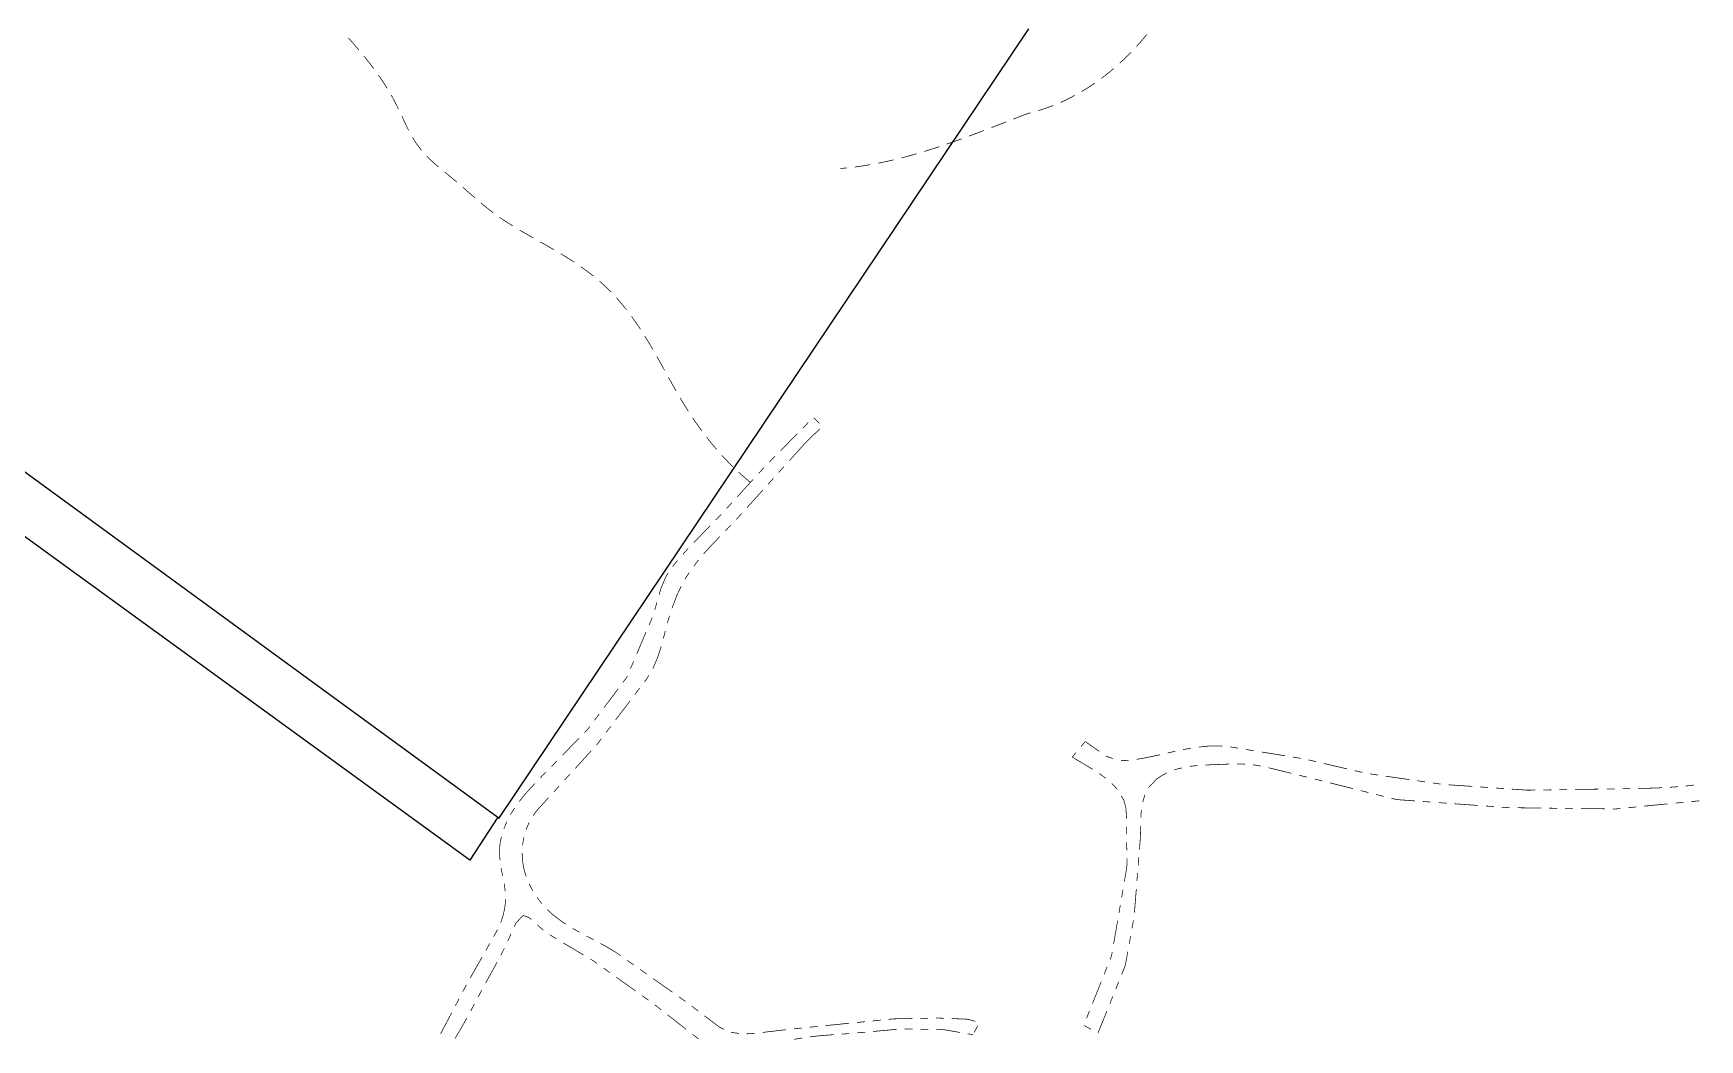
# Model space of a CAD drawing. Extents: x 204834 to 208707, y 4853033 to 4855981.
# Drawn here: x 207863.6 to 208284.6, y 4855476.8 to 4855731.1 of the extents above; entities that cross this region are included whole.
import ezdxf

# ---------------------------------------------------------------- set-up
doc = ezdxf.new("R2010")
doc.units = 0
doc.header["$LTSCALE"] = 1.5
doc.header["$MEASUREMENT"] = 0
doc.linetypes.add('PHANTOMX2', pattern=[5, 2.5, -0.5, 0.5, -0.5, 0.5, -0.5])
for name, color, linetype in [('CD-MALHA-LOTES', 40, 'CONTINUOUS'), ('SV-CAMINHO-TRILHA', 20, 'CONTINUOUS'), ('SV-RUA-NAO-PAV-S-GUIA-C-GUIA', 7, 'PHANTOMX2')]:
    doc.layers.add(name, color=color, linetype=linetype)

msp = doc.modelspace()

# ---------------------------------------------------------------- linework, layer by layer
at = {"layer": 'CD-MALHA-LOTES', "linetype": 'Continuous'}
for p, q in [((207981.2, 4855532.74), (208115.1, 4855732.25)), ((207777.12, 4855681.9), (207980.95, 4855533.04)), ((207973.9, 4855522.15), (207769.43, 4855670.75)), ((207980.95, 4855533.04), (207973.9, 4855522.15)), ((207980.95, 4855533.04), (207981.2, 4855532.74))]:
    msp.add_line(p, q, dxfattribs=at)
at = {"layer": 'SV-CAMINHO-TRILHA', "const_width": 0.18}
for points in [[(207943.39, 4855729.72), (207943.26, 4855729.87)], [(207943.92, 4855729.12), (207943.39, 4855729.72)], [(207944.38, 4855728.59), (207943.92, 4855729.12)], [(207944.57, 4855728.37), (207944.38, 4855728.59)], [(208143.61, 4855729.25), (208142.98, 4855728.52)], [(208143.98, 4855729.67), (208143.61, 4855729.25)], [(208144.26, 4855730.01), (208143.98, 4855729.67)], [(208144.89, 4855730.78), (208144.26, 4855730.01)], [(207945.36, 4855727.45), (207944.57, 4855728.37)], [(207945.87, 4855726.84), (207945.36, 4855727.45)], [(207947.28, 4855725.14), (207947.15, 4855725.3)], [(207947.77, 4855724.52), (207947.28, 4855725.14)], [(207948.5, 4855723.61), (207947.77, 4855724.52)], [(208139.84, 4855725.22), (208138.78, 4855724.19)], [(208140.21, 4855725.58), (208139.84, 4855725.22)], [(208140.91, 4855726.29), (208140.21, 4855725.58)], [(208142.98, 4855728.52), (208142.28, 4855727.75)], [(207949.01, 4855722.95), (207948.5, 4855723.61)], [(207949.41, 4855722.42), (207949.01, 4855722.95)], [(207949.61, 4855722.15), (207949.41, 4855722.42)], [(207951.17, 4855719.99), (207950.78, 4855720.53)], [(208134.14, 4855720.23), (208133.42, 4855719.69)], [(208134.22, 4855720.29), (208134.14, 4855720.23)], [(208135.33, 4855721.17), (208134.22, 4855720.29)], [(208135.78, 4855721.54), (208135.33, 4855721.17)], [(208136.49, 4855722.14), (208135.78, 4855721.54)], [(208136.54, 4855722.18), (208136.49, 4855722.14)], [(208138.75, 4855724.16), (208138.04, 4855723.51)], [(208138.78, 4855724.19), (208138.75, 4855724.16)], [(207951.36, 4855719.72), (207951.17, 4855719.99)], [(207952.01, 4855718.75), (207951.36, 4855719.72)], [(207952.46, 4855718.05), (207952.01, 4855718.75)], [(207952.83, 4855717.48), (207952.46, 4855718.05)], [(207953, 4855717.2), (207952.83, 4855717.48)], [(208129.18, 4855716.81), (208128.43, 4855716.36)], [(208129.29, 4855716.88), (208129.18, 4855716.81)], [(208130.45, 4855717.61), (208129.29, 4855716.88)], [(208130.97, 4855717.96), (208130.45, 4855717.61)], [(208131.71, 4855718.45), (208130.97, 4855717.96)], [(208131.8, 4855718.52), (208131.71, 4855718.45)], [(207954.36, 4855714.89), (207954.02, 4855715.48)], [(207954.5, 4855714.61), (207954.36, 4855714.89)], [(207955.54, 4855712.62), (207954.5, 4855714.61)], [(207955.87, 4855711.94), (207955.54, 4855712.62)], [(208118.43, 4855711.83), (208117.48, 4855711.54)], [(208119.85, 4855712.31), (208118.43, 4855711.83)], [(208118.43, 4855711.83), (208118.43, 4855711.83)], [(208120.32, 4855712.49), (208119.85, 4855712.31)], [(208121.26, 4855712.84), (208120.32, 4855712.49)], [(208124.01, 4855714.03), (208123.1, 4855713.61)], [(208124.91, 4855714.46), (208124.01, 4855714.03)], [(208125.37, 4855714.68), (208124.91, 4855714.46)], [(208125.8, 4855714.92), (208125.37, 4855714.68)], [(208126.68, 4855715.39), (208125.8, 4855714.92)], [(207956.84, 4855709.88), (207956.72, 4855710.13)], [(207957.15, 4855709.22), (207956.84, 4855709.88)], [(207957.48, 4855708.51), (207957.15, 4855709.22)], [(207957.57, 4855708.32), (207957.48, 4855708.51)], [(207958.14, 4855707.15), (207957.57, 4855708.32)], [(208106.57, 4855707.61), (208105.62, 4855707.25)], [(208107.48, 4855707.97), (208106.57, 4855707.61)], [(208107.97, 4855708.15), (208107.48, 4855707.97)], [(208108.42, 4855708.33), (208107.97, 4855708.15)], [(208109.35, 4855708.69), (208108.42, 4855708.33)], [(208112.16, 4855709.78), (208111.21, 4855709.41)], [(208113.08, 4855710.14), (208112.16, 4855709.78)], [(208114.95, 4855710.85), (208113.08, 4855710.14)], [(208115.53, 4855710.99), (208114.95, 4855710.85)], [(208115.55, 4855711), (208115.53, 4855710.99)], [(207958.46, 4855706.53), (207958.14, 4855707.15)], [(207960.35, 4855703.26), (207959.44, 4855704.78)], [(208095.47, 4855703.47), (208094.36, 4855703.09)], [(208096.25, 4855703.75), (208095.47, 4855703.47)], [(208096.88, 4855703.97), (208096.25, 4855703.75)], [(208097.19, 4855704.08), (208096.88, 4855703.97)], [(208098.13, 4855704.42), (208097.19, 4855704.08)], [(208102.35, 4855706), (208100.01, 4855705.12)], [(208102.82, 4855706.17), (208102.35, 4855706)], [(208103.75, 4855706.53), (208102.82, 4855706.17)], [(207960.48, 4855703.08), (207960.35, 4855703.26)], [(207961.69, 4855701.49), (207960.48, 4855703.08)], [(207963.98, 4855699.07), (207963.05, 4855700.02)], [(208080.95, 4855699.11), (208079, 4855698.67)], [(208084, 4855699.88), (208082.89, 4855699.6)], [(208084.82, 4855700.11), (208084, 4855699.88)], [(208086.75, 4855700.65), (208084.82, 4855700.11)], [(208089.76, 4855701.56), (208088.66, 4855701.22)], [(208090.57, 4855701.82), (208089.76, 4855701.56)], [(208091.19, 4855702.02), (208090.57, 4855701.82)], [(208091.52, 4855702.13), (208091.19, 4855702.02)], [(208092.47, 4855702.44), (208091.52, 4855702.13)], [(207964.48, 4855698.62), (207963.98, 4855699.07)], [(207965.09, 4855698.06), (207964.48, 4855698.62)], [(207965.22, 4855697.95), (207965.09, 4855698.06)], [(207965.98, 4855697.31), (207965.22, 4855697.95)], [(207968.6, 4855695.16), (207967.53, 4855696.03)], [(207969.07, 4855694.77), (207968.6, 4855695.16)], [(208068.13, 4855696.99), (208067.46, 4855696.93)], [(208068.76, 4855697.04), (208068.13, 4855696.99)], [(208069.13, 4855697.08), (208068.76, 4855697.04)], [(208071.75, 4855697.38), (208071.12, 4855697.3)], [(208072.11, 4855697.43), (208071.75, 4855697.38)], [(208073.23, 4855697.59), (208072.11, 4855697.43)], [(208074.08, 4855697.74), (208073.23, 4855697.59)], [(208075.07, 4855697.9), (208074.08, 4855697.74)], [(208078.18, 4855698.49), (208077.04, 4855698.26)], [(208079, 4855698.67), (208078.18, 4855698.49)], [(207970.57, 4855693.53), (207969.07, 4855694.77)], [(207970.61, 4855693.49), (207970.57, 4855693.53)], [(207972.85, 4855691.55), (207972.13, 4855692.18)], [(207972.88, 4855691.52), (207972.85, 4855691.55)], [(207973.98, 4855690.55), (207972.88, 4855691.52)], [(207974.38, 4855690.2), (207973.98, 4855690.55)], [(207975.14, 4855689.55), (207974.38, 4855690.2)], [(207978.55, 4855686.69), (207976.66, 4855688.25)], [(207978.99, 4855686.36), (207978.55, 4855686.69)], [(207979.79, 4855685.76), (207978.99, 4855686.36)], [(207983.05, 4855683.48), (207981.41, 4855684.59)], [(207983.06, 4855683.47), (207983.05, 4855683.48)], [(207984.76, 4855682.41), (207983.06, 4855683.47)], [(207986.88, 4855681.13), (207986.47, 4855681.37)], [(207987.33, 4855680.86), (207986.88, 4855681.13)], [(207988.18, 4855680.37), (207987.33, 4855680.86)], [(207988.2, 4855680.36), (207988.18, 4855680.37)], [(207989.49, 4855679.63), (207988.2, 4855680.36)], [(207989.94, 4855679.37), (207989.49, 4855679.63)], [(207992.12, 4855678.14), (207991.68, 4855678.39)], [(207992.55, 4855677.9), (207992.12, 4855678.14)], [(207994.08, 4855677.02), (207992.55, 4855677.9)], [(207994.28, 4855676.91), (207994.08, 4855677.02)], [(207995.15, 4855676.4), (207994.28, 4855676.91)], [(207997.98, 4855674.71), (207996.87, 4855675.38)], [(207998.57, 4855674.34), (207997.98, 4855674.71)], [(207999.25, 4855673.91), (207998.57, 4855674.34)], [(207999.42, 4855673.8), (207999.25, 4855673.91)], [(208000.26, 4855673.26), (207999.42, 4855673.8)], [(208004.18, 4855670.48), (208001.91, 4855672.13)], [(208004.33, 4855670.36), (208004.18, 4855670.48)], [(208005.11, 4855669.73), (208004.33, 4855670.36)], [(208008.25, 4855667.02), (208006.66, 4855668.47)], [(208008.85, 4855666.42), (208008.25, 4855667.02)], [(208009.55, 4855665.71), (208008.85, 4855666.42)], [(208011.36, 4855663.78), (208010.93, 4855664.26)], [(208011.59, 4855663.51), (208011.36, 4855663.78)], [(208012.34, 4855662.64), (208011.59, 4855663.51)], [(208012.87, 4855661.98), (208012.34, 4855662.64)], [(208013.29, 4855661.47), (208012.87, 4855661.98)], [(208013.5, 4855661.19), (208013.29, 4855661.47)], [(208015.1, 4855659.06), (208014.71, 4855659.6)], [(208015.29, 4855658.79), (208015.1, 4855659.06)], [(208015.97, 4855657.83), (208015.29, 4855658.79)], [(208016.43, 4855657.15), (208015.97, 4855657.83)], [(208016.82, 4855656.58), (208016.43, 4855657.15)], [(208016.99, 4855656.31), (208016.82, 4855656.58)], [(208018.39, 4855654.11), (208018.06, 4855654.63)], [(208018.59, 4855653.78), (208018.39, 4855654.11)], [(208019.17, 4855652.83), (208018.59, 4855653.78)], [(208019.62, 4855652.07), (208019.17, 4855652.83)], [(208019.93, 4855651.53), (208019.62, 4855652.07)], [(208020.13, 4855651.2), (208019.93, 4855651.53)], [(208021.42, 4855648.93), (208021.12, 4855649.47)], [(208021.61, 4855648.59), (208021.42, 4855648.93)], [(208022.88, 4855646.31), (208021.61, 4855648.59)], [(208023.06, 4855645.97), (208022.88, 4855646.31)], [(208024.33, 4855643.68), (208024.03, 4855644.22)], [(208024.52, 4855643.35), (208024.33, 4855643.68)], [(208025.79, 4855641.07), (208024.52, 4855643.35)], [(208025.99, 4855640.73), (208025.79, 4855641.07)], [(208027.3, 4855638.48), (208026.99, 4855639)], [(208027.51, 4855638.14), (208027.3, 4855638.48)], [(208028.76, 4855636.11), (208027.51, 4855638.14)], [(208029.09, 4855635.59), (208028.76, 4855636.11)], [(208030.4, 4855633.59), (208030.18, 4855633.92)], [(208030.74, 4855633.09), (208030.4, 4855633.59)], [(208031.25, 4855632.36), (208030.74, 4855633.09)], [(208031.31, 4855632.27), (208031.25, 4855632.36)], [(208032.13, 4855631.13), (208031.31, 4855632.27)], [(208032.49, 4855630.65), (208032.13, 4855631.13)], [(208033.94, 4855628.74), (208033.69, 4855629.06)], [(208034.31, 4855628.27), (208033.94, 4855628.74)], [(208034.88, 4855627.56), (208034.31, 4855628.27)], [(208034.94, 4855627.49), (208034.88, 4855627.56)], [(208035.84, 4855626.41), (208034.94, 4855627.49)], [(208036.23, 4855625.96), (208035.84, 4855626.41)], [(208038.22, 4855623.74), (208037.55, 4855624.46)], [(208038.23, 4855623.73), (208038.22, 4855623.74)], [(208039.26, 4855622.65), (208038.23, 4855623.73)], [(208039.62, 4855622.29), (208039.26, 4855622.65)], [(208040.32, 4855621.59), (208039.62, 4855622.29)], [(208040.33, 4855621.59), (208040.32, 4855621.59)], [(208042.52, 4855619.55), (208041.78, 4855620.21)], [(208042.52, 4855619.54), (208042.52, 4855619.55)], [(208043.65, 4855618.56), (208042.52, 4855619.54)], [(208044.04, 4855618.24), (208043.65, 4855618.56)], [(208044.81, 4855617.6), (208044.04, 4855618.24)]]:
    msp.add_lwpolyline(points, dxfattribs=at)
at = {"layer": 'SV-RUA-NAO-PAV-S-GUIA-C-GUIA', "const_width": 0.18}
for points in [[(208058, 4855631.34), (208059.4, 4855632.77)], [(208060.8, 4855633.96), (208062.21, 4855632.54)], [(208052.39, 4855625.64), (208056.6, 4855629.91)], [(208058.61, 4855627.57), (208054.6, 4855623.11)], [(208058.68, 4855627.64), (208058.61, 4855627.57)], [(208062.26, 4855631.13), (208058.68, 4855627.64)], [(208050, 4855623.21), (208050.99, 4855624.21)], [(208046.83, 4855619.88), (208046.84, 4855619.89)], [(208046.84, 4855619.89), (208047.51, 4855620.61)], [(208047.51, 4855620.61), (208047.86, 4855620.99)], [(208047.86, 4855620.99), (208048.2, 4855621.34)], [(208049.59, 4855622.78), (208049.95, 4855623.15)], [(208049.95, 4855623.15), (208050, 4855623.21)], [(208053.26, 4855621.63), (208051.92, 4855620.14)], [(208042.11, 4855614.71), (208042.78, 4855615.46)], [(208042.78, 4855615.46), (208043.45, 4855616.2)], [(208043.45, 4855616.2), (208043.79, 4855616.57)], [(208043.79, 4855616.57), (208044.8, 4855617.68)], [(208047.91, 4855615.68), (208043.89, 4855611.23)], [(208044.8, 4855617.68), (208045.47, 4855618.41)], [(208044.8, 4855617.68), (208044.8, 4855617.68)], [(208050.58, 4855618.66), (208049.24, 4855617.17)], [(208038.74, 4855611.02), (208039.42, 4855611.76)], [(208039.42, 4855611.76), (208039.76, 4855612.12)], [(208039.76, 4855612.12), (208040.09, 4855612.49)], [(208041.44, 4855613.97), (208041.77, 4855614.34)], [(208041.77, 4855614.34), (208042.11, 4855614.71)], [(208032.53, 4855604.55), (208034.61, 4855606.67)], [(208035.99, 4855608.11), (208036.69, 4855608.83)], [(208036.69, 4855608.83), (208037.38, 4855609.56)], [(208039.82, 4855606.81), (208039.25, 4855606.22)], [(208041.34, 4855608.41), (208041.2, 4855608.26)], [(208041.88, 4855609), (208041.34, 4855608.41)], [(208042.35, 4855609.52), (208041.88, 4855609)], [(208042.55, 4855609.74), (208042.35, 4855609.52)], [(208030.42, 4855602.37), (208030.44, 4855602.4)], [(208030.44, 4855602.4), (208032.51, 4855604.53)], [(208032.51, 4855604.53), (208032.53, 4855604.55)], [(208035.65, 4855602.5), (208035.04, 4855601.86)], [(208036.09, 4855602.95), (208035.65, 4855602.5)], [(208036.35, 4855603.22), (208036.09, 4855602.95)], [(208037.04, 4855603.94), (208036.35, 4855603.22)], [(208039.25, 4855606.22), (208038.43, 4855605.38)], [(208027.7, 4855599.44), (208028.37, 4855600.18)], [(208028.37, 4855600.18), (208028.38, 4855600.2)], [(208028.38, 4855600.2), (208029.05, 4855600.92)], [(208033.01, 4855599.63), (208032.95, 4855599.55)], [(208033.62, 4855600.3), (208033.01, 4855599.63)], [(208034.02, 4855600.75), (208033.62, 4855600.3)], [(208034.29, 4855601.04), (208034.02, 4855600.75)], [(208035.04, 4855601.86), (208034.29, 4855601.04)], [(208023.33, 4855593.63), (208023.99, 4855594.74)], [(208025.13, 4855596.38), (208025.75, 4855597.17)], [(208025.75, 4855597.17), (208025.91, 4855597.37)], [(208025.91, 4855597.37), (208026.39, 4855597.93)], [(208028.74, 4855593.97), (208028.54, 4855593.67)], [(208029.3, 4855594.8), (208028.74, 4855593.97)], [(208031.67, 4855598.02), (208030.44, 4855596.44)], [(208021.7, 4855589.22), (208021.98, 4855590.18)], [(208021.98, 4855590.18), (208022.18, 4855590.87)], [(208022.18, 4855590.87), (208023.05, 4855592.97)], [(208023.05, 4855592.97), (208023.33, 4855593.63)], [(208027.27, 4855591.36), (208026.41, 4855589.55)], [(208028.54, 4855593.67), (208028.22, 4855593.11)], [(208020.59, 4855585.37), (208021.15, 4855587.3)], [(208025.15, 4855586.4), (208024.96, 4855585.83)], [(208025.3, 4855586.77), (208025.15, 4855586.4)], [(208026.24, 4855589.2), (208025.3, 4855586.77)], [(208026.41, 4855589.55), (208026.24, 4855589.2)], [(208019.19, 4855581.64), (208019.97, 4855583.48)], [(208023.79, 4855582.05), (208023.78, 4855582)], [(208024.06, 4855582.96), (208023.79, 4855582.05)], [(208024.21, 4855583.51), (208024.06, 4855582.96)], [(208024.34, 4855583.92), (208024.21, 4855583.51)], [(208016.05, 4855574.28), (208018.4, 4855579.8)], [(208023.01, 4855579.09), (208022.75, 4855578.14)], [(208023.26, 4855580.07), (208023.01, 4855579.1)], [(208023.01, 4855579.1), (208023.01, 4855579.09)], [(208021.27, 4855573.26), (208020.13, 4855570.6)], [(208021.3, 4855573.35), (208021.27, 4855573.26)], [(208021.76, 4855574.69), (208021.3, 4855573.35)], [(208021.93, 4855575.25), (208021.76, 4855574.69)], [(208022.2, 4855576.14), (208021.93, 4855575.25)], [(208022.22, 4855576.21), (208022.2, 4855576.14)], [(208013.54, 4855568.37), (208013.7, 4855568.75)], [(208014.49, 4855570.6), (208015.27, 4855572.44)], [(208019.1, 4855568.88), (208018.58, 4855568.02)], [(208007.78, 4855560.72), (208011.39, 4855565.51)], [(208012.59, 4855567.11), (208013.19, 4855567.91)], [(208013.19, 4855567.91), (208013.54, 4855568.37)], [(208016.78, 4855565.63), (208015.57, 4855564.03)], [(208018.35, 4855567.7), (208017.99, 4855567.22)], [(208018.56, 4855567.98), (208018.35, 4855567.7)], [(208018.58, 4855568.02), (208018.56, 4855567.98)], [(208014.36, 4855562.44), (208010.74, 4855557.66)], [(208005.37, 4855557.52), (208006.57, 4855559.12)], [(208009.53, 4855556.06), (208008.33, 4855554.47)], [(207997.27, 4855548.69), (208001.46, 4855552.98)], [(208002.86, 4855554.42), (208003.56, 4855555.13)], [(208003.56, 4855555.13), (208003.63, 4855555.21)], [(208003.63, 4855555.21), (208004.17, 4855555.92)], [(208006.51, 4855552.08), (208005.98, 4855551.37)], [(208007.12, 4855552.87), (208006.51, 4855552.08)], [(208129.33, 4855552.17), (208128.28, 4855550.9)], [(208129.62, 4855551.97), (208129.33, 4855552.17)], [(208132.89, 4855549.67), (208129.62, 4855551.97)], [(208004.55, 4855549.81), (208000.51, 4855545.37)], [(208005.98, 4855551.37), (208005.9, 4855551.29)], [(208126.37, 4855548.59), (208126.07, 4855548.22)], [(208126.07, 4855548.22), (208130.36, 4855545.67)], [(208127, 4855549.36), (208126.37, 4855548.59)], [(208134.67, 4855548.43), (208134.53, 4855548.52)], [(208135.46, 4855548.16), (208134.67, 4855548.43)], [(208136.4, 4855547.83), (208135.46, 4855548.16)], [(208144.01, 4855547.94), (208142.32, 4855547.65)], [(208144.29, 4855548), (208144.01, 4855547.94)], [(208145.58, 4855548.26), (208144.29, 4855548)], [(208146.25, 4855548.4), (208145.58, 4855548.26)], [(208147.13, 4855548.59), (208146.25, 4855548.4)], [(208147.23, 4855548.61), (208147.13, 4855548.59)], [(208148.2, 4855548.83), (208147.23, 4855548.61)], [(208150.17, 4855549.27), (208150.15, 4855549.27)], [(208151.13, 4855549.49), (208150.17, 4855549.27)], [(208151.66, 4855549.61), (208151.13, 4855549.49)], [(208152.11, 4855549.7), (208151.66, 4855549.61)], [(208154.62, 4855550.23), (208154.06, 4855550.11)], [(208155.05, 4855550.3), (208154.62, 4855550.23)], [(208156.03, 4855550.46), (208155.05, 4855550.3)], [(208160.45, 4855551.01), (208158.01, 4855550.76)], [(208161, 4855551.02), (208160.45, 4855551.01)], [(208163.37, 4855551.05), (208161, 4855551.02)], [(208163.99, 4855550.98), (208163.37, 4855551.05)], [(208166.31, 4855550.75), (208165.98, 4855550.79)], [(208166.97, 4855550.65), (208166.31, 4855550.75)], [(208167.96, 4855550.49), (208166.97, 4855550.65)], [(208171.91, 4855549.84), (208169.93, 4855550.16)], [(208179.8, 4855548.56), (208173.88, 4855549.52)], [(208183.75, 4855547.92), (208181.78, 4855548.24)], [(207991.68, 4855542.97), (207992.38, 4855543.68)], [(207992.38, 4855543.68), (207992.42, 4855543.72)], [(207992.42, 4855543.72), (207993.08, 4855544.4)], [(207994.48, 4855545.83), (207995.87, 4855547.26)], [(207999.16, 4855543.9), (207997.82, 4855542.42)], [(208130.36, 4855545.67), (208130.4, 4855545.65)], [(208130.4, 4855545.65), (208131.22, 4855545.15)], [(208132.9, 4855544.06), (208133.01, 4855543.98)], [(208133.01, 4855543.98), (208133.71, 4855543.48)], [(208133.71, 4855543.48), (208134.3, 4855543.05)], [(208138.94, 4855547.35), (208138.34, 4855547.4)], [(208139.34, 4855547.37), (208138.94, 4855547.35)], [(208140.33, 4855547.41), (208139.34, 4855547.37)], [(208148.24, 4855543.27), (208148.73, 4855543.6)], [(208148.73, 4855543.6), (208149.98, 4855544.25)], [(208151.83, 4855544.99), (208152.79, 4855545.29)], [(208152.79, 4855545.29), (208152.94, 4855545.33)], [(208152.94, 4855545.33), (208153.77, 4855545.49)], [(208155.73, 4855545.88), (208155.88, 4855545.9)], [(208155.88, 4855545.9), (208156.72, 4855546)], [(208156.72, 4855546), (208157.38, 4855546.07)], [(208157.38, 4855546.07), (208157.72, 4855546.1)], [(208159.71, 4855546.22), (208160.41, 4855546.26)], [(208160.41, 4855546.26), (208161.71, 4855546.31)], [(208161.71, 4855546.31), (208161.93, 4855546.32)], [(208161.93, 4855546.32), (208163.71, 4855546.39)], [(208163.71, 4855546.39), (208164.05, 4855546.4)], [(208164.05, 4855546.4), (208164.71, 4855546.43)], [(208164.71, 4855546.43), (208165.57, 4855546.46)], [(208165.57, 4855546.46), (208165.71, 4855546.46)], [(208167.71, 4855546.5), (208168.59, 4855546.5)], [(208168.59, 4855546.5), (208169.7, 4855546.43)], [(208171.7, 4855546.3), (208173.67, 4855545.97)], [(208175.63, 4855545.55), (208181.45, 4855544.12)], [(208183.39, 4855543.64), (208185.34, 4855543.16)], [(208187.66, 4855547.08), (208185.71, 4855547.53)], [(208195.45, 4855545.26), (208189.61, 4855546.62)], [(208199.35, 4855544.36), (208197.4, 4855544.81)], [(208203.29, 4855543.69), (208201.31, 4855543.98)], [(208211.21, 4855542.55), (208205.27, 4855543.4)], [(207987.31, 4855538.2), (207988.26, 4855539.32)], [(207988.26, 4855539.32), (207988.29, 4855539.34)], [(207988.29, 4855539.34), (207988.93, 4855540.06)], [(207988.93, 4855540.06), (207989.29, 4855540.46)], [(207989.29, 4855540.46), (207990.29, 4855541.53)], [(207996.47, 4855540.94), (207995.12, 4855539.46)], [(208134.3, 4855543.05), (208134.51, 4855542.88)], [(208136.02, 4855541.57), (208136.64, 4855540.97)], [(208136.64, 4855540.97), (208137.39, 4855540.11)], [(208145.33, 4855540.55), (208145.37, 4855540.61)], [(208145.37, 4855540.61), (208147.42, 4855542.7)], [(208147.42, 4855542.7), (208147.46, 4855542.74)], [(208147.46, 4855542.74), (208148.24, 4855543.27)], [(208187.28, 4855542.68), (208189.22, 4855542.2)], [(208191.16, 4855541.72), (208191.29, 4855541.69)], [(208191.29, 4855541.69), (208196.98, 4855540.26)], [(208198.92, 4855539.77), (208200.86, 4855539.28)], [(208215.17, 4855541.98), (208213.19, 4855542.26)], [(208219.13, 4855541.41), (208217.15, 4855541.69)], [(208227.1, 4855540.83), (208221.12, 4855541.24)], [(208231.09, 4855540.55), (208229.1, 4855540.69)], [(208235.08, 4855540.28), (208233.09, 4855540.41)], [(208241.03, 4855539.87), (208237.08, 4855540.14)], [(208241.07, 4855539.87), (208241.03, 4855539.87)], [(208243.07, 4855539.9), (208241.07, 4855539.87)], [(208247.07, 4855539.96), (208245.07, 4855539.93)], [(208251.07, 4855540.02), (208249.07, 4855539.99)], [(208259.07, 4855540.14), (208253.07, 4855540.05)], [(208263.07, 4855540.2), (208261.07, 4855540.17)], [(208267.07, 4855540.26), (208265.07, 4855540.23)], [(208270.21, 4855540.32), (208269.07, 4855540.3)], [(208271.07, 4855540.35), (208270.21, 4855540.32)], [(208271.71, 4855540.36), (208271.07, 4855540.35)], [(208272.07, 4855540.38), (208271.71, 4855540.36)], [(208273.21, 4855540.41), (208272.07, 4855540.38)], [(208274.06, 4855540.45), (208273.21, 4855540.41)], [(208274.71, 4855540.48), (208274.06, 4855540.45)], [(208275.06, 4855540.5), (208274.71, 4855540.48)], [(208277.71, 4855540.65), (208277.06, 4855540.61)], [(208278.06, 4855540.68), (208277.71, 4855540.65)], [(208279.06, 4855540.75), (208278.06, 4855540.68)], [(208282.19, 4855541.05), (208281.05, 4855540.93)], [(208283.03, 4855541.16), (208282.19, 4855541.05)], [(207984.67, 4855534.55), (207985.21, 4855535.37)], [(207986.36, 4855537), (207986.38, 4855537.02)], [(207986.38, 4855537.02), (207986.98, 4855537.78)], [(207986.98, 4855537.78), (207987.31, 4855538.2)], [(207991.26, 4855535.23), (207990.46, 4855534.25)], [(207991.75, 4855535.77), (207991.26, 4855535.23)], [(207993.77, 4855537.99), (207991.75, 4855535.77)], [(208138.45, 4855538.43), (208138.95, 4855537.56)], [(208138.95, 4855537.56), (208139.11, 4855537.3)], [(208139.11, 4855537.3), (208139.55, 4855535.66)], [(208139.55, 4855535.66), (208139.6, 4855535.48)], [(208139.6, 4855535.48), (208139.79, 4855532.68)], [(208143.87, 4855536.85), (208144.43, 4855538.77)], [(208202.8, 4855538.8), (208204.74, 4855538.31)], [(208206.68, 4855537.82), (208207.65, 4855537.58)], [(208207.65, 4855537.58), (208207.96, 4855537.5)], [(208207.96, 4855537.5), (208212.63, 4855537.16)], [(208214.62, 4855537.02), (208216.62, 4855536.87)], [(208218.61, 4855536.73), (208220.61, 4855536.58)], [(208222.6, 4855536.44), (208228.58, 4855536.01)], [(208230.58, 4855535.86), (208232.57, 4855535.72)], [(208234.57, 4855535.57), (208235.57, 4855535.5)], [(208235.57, 4855535.5), (208236.13, 4855535.46)], [(208236.13, 4855535.46), (208236.56, 4855535.45)], [(208238.56, 4855535.43), (208244.56, 4855535.35)], [(208246.56, 4855535.33), (208248.56, 4855535.31)], [(208250.56, 4855535.28), (208252.56, 4855535.26)], [(208254.56, 4855535.23), (208260.56, 4855535.16)], [(208262.56, 4855535.13), (208263.21, 4855535.12)], [(208263.21, 4855535.12), (208264.56, 4855535.26)], [(208266.55, 4855535.45), (208268.54, 4855535.64)], [(208270.53, 4855535.84), (208276.5, 4855536.42)], [(208278.49, 4855536.61), (208280.48, 4855536.8)], [(208282.47, 4855536.99), (208284.46, 4855537.19)], [(207982.47, 4855530.04), (207982.84, 4855530.97)], [(207982.84, 4855530.97), (207983.01, 4855531.42)], [(207983.01, 4855531.42), (207983.24, 4855531.89)], [(207984.16, 4855533.66), (207984.66, 4855534.53)], [(207984.66, 4855534.53), (207984.67, 4855534.55)], [(207988.48, 4855530.78), (207988.16, 4855530.02)], [(207988.75, 4855531.44), (207988.48, 4855530.78)], [(207988.89, 4855531.7), (207988.75, 4855531.44)], [(207990.3, 4855534.06), (207989.88, 4855533.43)], [(207990.46, 4855534.25), (207990.3, 4855534.06)], [(208143.33, 4855530.12), (208143.35, 4855530.89)], [(208143.4, 4855532.89), (208143.41, 4855533.28)], [(208143.41, 4855533.28), (208143.45, 4855533.89)], [(208143.45, 4855533.89), (208143.52, 4855534.83)], [(208143.52, 4855534.83), (208143.53, 4855534.88)], [(207981.51, 4855526.17), (207981.64, 4855527.07)], [(207981.64, 4855527.07), (207981.89, 4855528.13)], [(207987.36, 4855527.03), (207987.22, 4855525.97)], [(207987.56, 4855527.94), (207987.36, 4855527.03)], [(207988.16, 4855530.02), (207988.11, 4855529.86)], [(208139.73, 4855529.68), (208139.72, 4855529.42)], [(208139.72, 4855529.42), (208139.73, 4855528.68)], [(208139.76, 4855530.68), (208139.73, 4855529.68)], [(208139.77, 4855526.68), (208139.82, 4855525.68)], [(208143.04, 4855524.9), (208143.2, 4855526.89)], [(208143.2, 4855526.89), (208143.21, 4855527.05)], [(208143.21, 4855527.05), (208143.26, 4855527.89)], [(208143.26, 4855527.89), (208143.29, 4855528.57)], [(208143.29, 4855528.57), (208143.33, 4855529.89)], [(208143.33, 4855529.89), (208143.33, 4855530.12)], [(207981.39, 4855523.25), (207981.42, 4855525.17)], [(207981.4, 4855523.17), (207981.39, 4855523.25)], [(207981.53, 4855522.18), (207981.4, 4855523.17)], [(207981.42, 4855525.17), (207981.43, 4855525.58)], [(207981.43, 4855525.58), (207981.51, 4855526.17)], [(207987.09, 4855523.97), (207987.09, 4855523.94)], [(207987.09, 4855523.94), (207987.23, 4855521.98)], [(208139.82, 4855525.68), (208139.83, 4855525.44)], [(208139.83, 4855525.44), (208139.87, 4855524.68)], [(208139.9, 4855522.68), (208139.89, 4855521.68)], [(208142.72, 4855520.91), (208142.88, 4855522.9)], [(207982.06, 4855518.81), (207981.79, 4855520.2)], [(207982.18, 4855518.24), (207982.06, 4855518.81)], [(207987.23, 4855521.98), (207987.26, 4855521.57)], [(207987.26, 4855521.57), (207987.37, 4855520.99)], [(207987.37, 4855520.99), (207987.54, 4855520.06)], [(207987.54, 4855520.06), (207987.82, 4855519.04)], [(207987.82, 4855519.04), (207987.95, 4855518.58)], [(207987.95, 4855518.58), (207988.13, 4855518.09)], [(208139.71, 4855519.58), (208139.22, 4855516.73)], [(208139.73, 4855519.69), (208139.71, 4855519.58)], [(208139.88, 4855520.97), (208139.73, 4855519.69)], [(208139.89, 4855521.68), (208139.88, 4855520.97)], [(208142.4, 4855516.92), (208142.56, 4855518.92)], [(207982.63, 4855515.84), (207982.55, 4855516.27)], [(207982.71, 4855515.29), (207982.63, 4855515.84)], [(207982.83, 4855514.35), (207982.71, 4855515.29)], [(207982.83, 4855514.3), (207982.83, 4855514.35)], [(207988.88, 4855516.24), (207989.11, 4855515.73)], [(207989.11, 4855515.73), (207989.79, 4855514.46)], [(208138.88, 4855514.76), (208138.54, 4855512.79)], [(208141.77, 4855508.95), (208142.25, 4855514.93)], [(207982.63, 4855509.67), (207982.72, 4855510.31)], [(207982.72, 4855510.31), (207982.84, 4855511.17)], [(207982.84, 4855511.17), (207982.9, 4855512.3)], [(207990.88, 4855512.78), (207991.47, 4855511.98)], [(207991.47, 4855511.98), (207991.58, 4855511.83)], [(207991.58, 4855511.83), (207992.1, 4855511.2)], [(207993.45, 4855509.73), (207993.61, 4855509.56)], [(208138.2, 4855510.82), (208137.86, 4855508.85)], [(207981.69, 4855506.45), (207981.81, 4855506.74)], [(207981.81, 4855506.74), (207982.02, 4855507.4)], [(207982.02, 4855507.4), (207982.28, 4855508.19)], [(207982.28, 4855508.19), (207982.55, 4855509.32)], [(207982.55, 4855509.32), (207982.63, 4855509.67)], [(207985.56, 4855506.36), (207985.11, 4855505.39)], [(207986.22, 4855507.03), (207985.56, 4855506.36)], [(207987.39, 4855508.22), (207986.22, 4855507.03)], [(207987.7, 4855508.11), (207987.39, 4855508.22)], [(207988.84, 4855507.69), (207987.7, 4855508.11)], [(207989.44, 4855507.18), (207988.84, 4855507.69)], [(207992.28, 4855504.64), (207990.94, 4855505.86)], [(207993.61, 4855509.56), (207994.92, 4855508.37)], [(207994.92, 4855508.37), (207995.07, 4855508.24)], [(207995.07, 4855508.24), (207997.31, 4855506.56)], [(207997.31, 4855506.56), (207997.47, 4855506.44)], [(207997.47, 4855506.44), (207998.15, 4855506.02)], [(208137.52, 4855506.88), (208136.5, 4855500.97)], [(208141.16, 4855505), (208141.51, 4855506.97)], [(207979.9, 4855502.88), (207980.39, 4855503.75)], [(207980.39, 4855503.75), (207980.53, 4855503.99)], [(207980.53, 4855503.99), (207980.86, 4855504.63)], [(207983.74, 4855502.31), (207983.47, 4855501.74)], [(207983.89, 4855502.65), (207983.74, 4855502.31)], [(207984.29, 4855503.57), (207983.89, 4855502.65)], [(207992.43, 4855504.53), (207992.28, 4855504.64)], [(207995.76, 4855502.32), (207994.06, 4855503.38)], [(208002.63, 4855498.23), (207997.48, 4855501.29)], [(207999.85, 4855504.96), (208000.01, 4855504.86)], [(208000.01, 4855504.86), (208000.72, 4855504.46)], [(208000.72, 4855504.46), (208001.32, 4855504.12)], [(208001.32, 4855504.12), (208001.59, 4855503.97)], [(208003.35, 4855503.03), (208003.98, 4855502.7)], [(208003.98, 4855502.7), (208005.12, 4855502.1)], [(208140.45, 4855501.06), (208140.81, 4855503.03)], [(207974, 4855492.43), (207976.95, 4855497.65)], [(207977.94, 4855499.4), (207978.92, 4855501.14)], [(207982.34, 4855499.39), (207981.7, 4855498.16)], [(207982.61, 4855499.94), (207982.34, 4855499.39)], [(208005.11, 4855496.75), (208004.35, 4855497.2)], [(208006.89, 4855501.16), (208007.77, 4855500.68)], [(208007.77, 4855500.68), (208007.98, 4855500.56)], [(208007.98, 4855500.56), (208008.64, 4855500.19)], [(208008.64, 4855500.19), (208009.28, 4855499.81)], [(208009.28, 4855499.81), (208010.35, 4855499.16)], [(208010.35, 4855499.16), (208010.56, 4855499.03)], [(208010.56, 4855499.03), (208011.19, 4855498.61)], [(208011.19, 4855498.61), (208011.81, 4855498.2)], [(208011.81, 4855498.2), (208011.98, 4855498.08)], [(208011.98, 4855498.08), (208012.02, 4855498.05)], [(208136, 4855498.05), (208135.61, 4855497.08)], [(208136.16, 4855499), (208136, 4855498.05)], [(208139.46, 4855495.58), (208140.1, 4855499.09)], [(207979.64, 4855494.33), (207978.35, 4855492.01)], [(207979.8, 4855494.64), (207979.64, 4855494.33)], [(207980.77, 4855496.39), (207979.8, 4855494.64)], [(208005.21, 4855496.69), (208005.11, 4855496.75)], [(208006.02, 4855496.1), (208005.21, 4855496.69)], [(208009.27, 4855493.78), (208007.65, 4855494.94)], [(208013.65, 4855496.9), (208015.28, 4855495.74)], [(208016.92, 4855494.59), (208018.55, 4855493.44)], [(208134.87, 4855495.23), (208134.13, 4855493.37)], [(208138.55, 4855493.33), (208139.3, 4855495.18)], [(208139.3, 4855495.18), (208139.46, 4855495.58)], [(207972.09, 4855488.92), (207973.02, 4855490.69)], [(207976.91, 4855489.35), (207975.98, 4855487.61)], [(207976.92, 4855489.37), (207976.91, 4855489.35)], [(207978.29, 4855491.91), (207977.87, 4855491.13)], [(207978.35, 4855492.01), (207978.29, 4855491.91)], [(208015.78, 4855489.13), (208010.9, 4855492.62)], [(208020.19, 4855492.28), (208025.09, 4855488.82)], [(208133.39, 4855491.51), (208131.16, 4855485.94)], [(208137.05, 4855489.62), (208137.8, 4855491.47)], [(207970.22, 4855485.38), (207971.16, 4855487.15)], [(207974.81, 4855485.41), (207974.1, 4855484.08)], [(207975.04, 4855485.84), (207974.81, 4855485.41)], [(208019.04, 4855486.8), (208017.41, 4855487.96)], [(208022.22, 4855484.38), (208020.65, 4855485.61)], [(208026.72, 4855487.67), (208028.36, 4855486.52)], [(208029.95, 4855485.31), (208031.54, 4855484.1)], [(208135.56, 4855485.91), (208136.3, 4855487.77)], [(207966.49, 4855478.3), (207969.29, 4855483.61)], [(207972.16, 4855480.58), (207971.86, 4855480.05)], [(207972.62, 4855481.39), (207972.16, 4855480.58)], [(207972.66, 4855481.45), (207972.62, 4855481.39)], [(207973.14, 4855482.33), (207972.66, 4855481.45)], [(208028.53, 4855479.46), (208023.8, 4855483.15)], [(208033.14, 4855482.89), (208036.33, 4855480.48)], [(208036.33, 4855480.48), (208036.93, 4855480.02)], [(208063.73, 4855480.39), (208064.62, 4855480.48)], [(208064.62, 4855480.48), (208069.7, 4855480.99)], [(208071.69, 4855481.18), (208073.68, 4855481.38)], [(208075.67, 4855481.58), (208077.66, 4855481.78)], [(208079.65, 4855481.98), (208080.65, 4855482.07)], [(208080.65, 4855482.07), (208080.96, 4855482.1)], [(208080.96, 4855482.1), (208085.65, 4855482.19)], [(208087.65, 4855482.22), (208089.65, 4855482.25)], [(208091.65, 4855482.29), (208092.25, 4855482.3)], [(208092.25, 4855482.3), (208093.65, 4855482.25)], [(208095.64, 4855482.17), (208099.64, 4855482.01)], [(208099.64, 4855482.01), (208099.7, 4855482.01)], [(208099.7, 4855482.01), (208101.56, 4855481.46)], [(208102.22, 4855480.38), (208101.25, 4855478.63)], [(208129.06, 4855480.42), (208130.81, 4855479.45)], [(208130.41, 4855484.08), (208129.67, 4855482.23)], [(208132.56, 4855478.49), (208134.81, 4855484.06)], [(207971.09, 4855478.72), (207970.14, 4855477.13)], [(207971.17, 4855478.85), (207971.09, 4855478.72)], [(207971.86, 4855480.05), (207971.17, 4855478.85)], [(208031.68, 4855477), (208030.11, 4855478.23)], [(208036.93, 4855480.02), (208038.05, 4855479.47)], [(208039.87, 4855478.69), (208041.85, 4855478.41)], [(208043.84, 4855478.32), (208044.1, 4855478.32)], [(208044.1, 4855478.32), (208044.84, 4855478.37)], [(208044.84, 4855478.37), (208045.7, 4855478.43)], [(208045.7, 4855478.43), (208045.84, 4855478.45)], [(208047.83, 4855478.67), (208049.81, 4855478.91)], [(208049.81, 4855478.91), (208050.13, 4855478.94)], [(208050.13, 4855478.94), (208050.81, 4855479.02)], [(208050.81, 4855479.02), (208051.67, 4855479.12)], [(208051.67, 4855479.12), (208052.79, 4855479.25)], [(208052.79, 4855479.25), (208053.18, 4855479.29)], [(208053.18, 4855479.29), (208053.79, 4855479.36)], [(208055.78, 4855479.58), (208056.77, 4855479.68)], [(208055.87, 4855476.93), (208056.86, 4855477.11)], [(208056.77, 4855479.68), (208057.62, 4855479.77)], [(208056.86, 4855477.11), (208057.21, 4855477.18)], [(208057.21, 4855477.18), (208057.84, 4855477.28)], [(208057.62, 4855479.77), (208057.76, 4855479.79)], [(208059.75, 4855479.99), (208060.54, 4855480.07)], [(208059.82, 4855477.56), (208060.29, 4855477.63)], [(208060.29, 4855477.63), (208062.8, 4855477.88)], [(208060.54, 4855480.07), (208061.74, 4855480.19)], [(208062.8, 4855477.88), (208063.15, 4855477.91)], [(208063.15, 4855477.91), (208065.8, 4855478.11)], [(208067.79, 4855478.24), (208068.7, 4855478.31)], [(208068.7, 4855478.31), (208069.78, 4855478.39)], [(208071.78, 4855478.57), (208073.77, 4855478.74)], [(208075.76, 4855478.92), (208081.74, 4855479.46)], [(208083.73, 4855479.58), (208085.73, 4855479.53)], [(208087.73, 4855479.48), (208089.73, 4855479.44)], [(208091.73, 4855479.39), (208093.73, 4855479.34)], [(208093.73, 4855479.34), (208093.85, 4855479.34)], [(208093.85, 4855479.34), (208097.67, 4855478.67)], [(208099.64, 4855478.33), (208100.63, 4855478.16)], [(208100.63, 4855478.16), (208100.96, 4855478.1)]]:
    msp.add_lwpolyline(points, dxfattribs=at)

doc.saveas('drawing.dxf')
